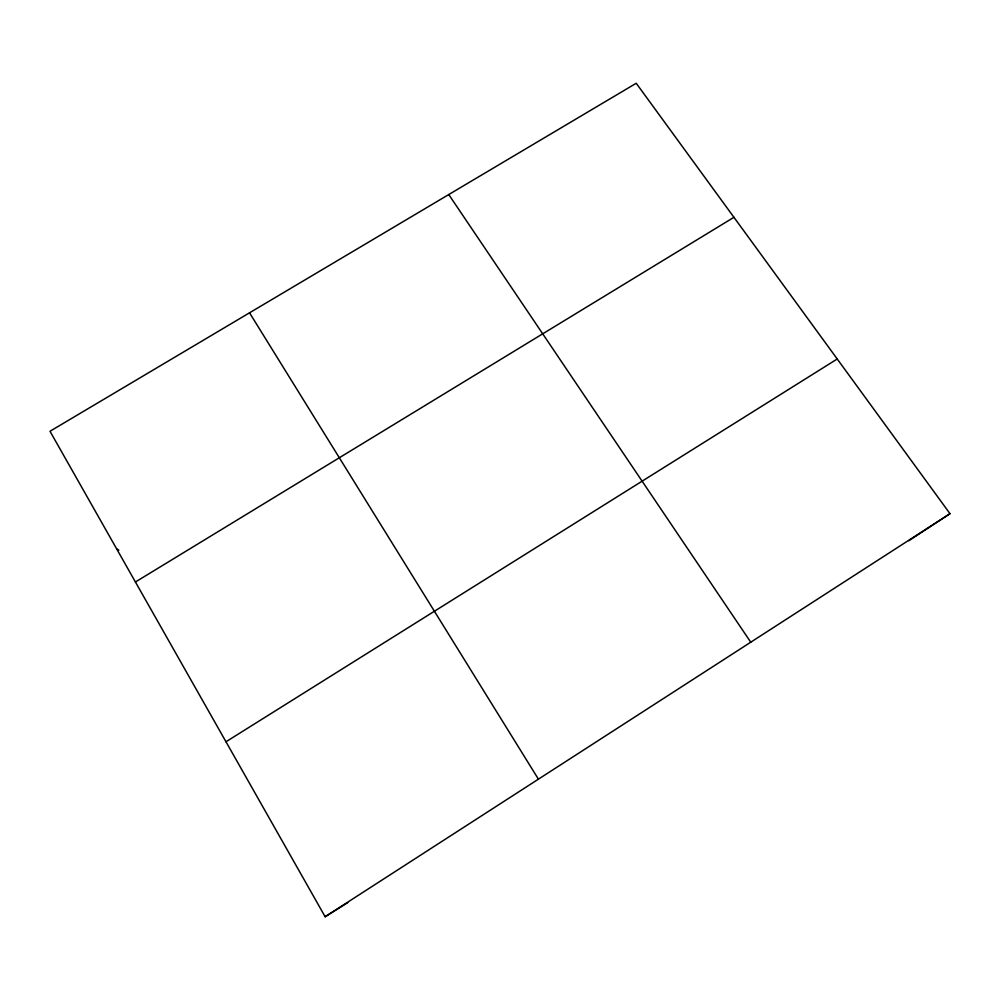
<?xml version="1.0" encoding="UTF-8"?>
<svg xmlns="http://www.w3.org/2000/svg" width="1000" height="1000" viewBox="0 0 1000 1000"><rect width="100%" height="100%" fill="white"/><g stroke="black" fill="none" stroke-linecap="round" stroke-linejoin="round"><path stroke-width="1.5" d="M908.812 540.725L950 513.688L636.225 83.263L50 431.262L325.138 916.737L347.725 902.663M325.138 916.737L950 513.688M225.975 741.775L837.225 358.988M135.425 582L733.938 217.3M116.7 548.962L118.837 550.138M448.75 194.55L750.75 642.2M249.537 312.812L538.413 779.163"/></g></svg>
